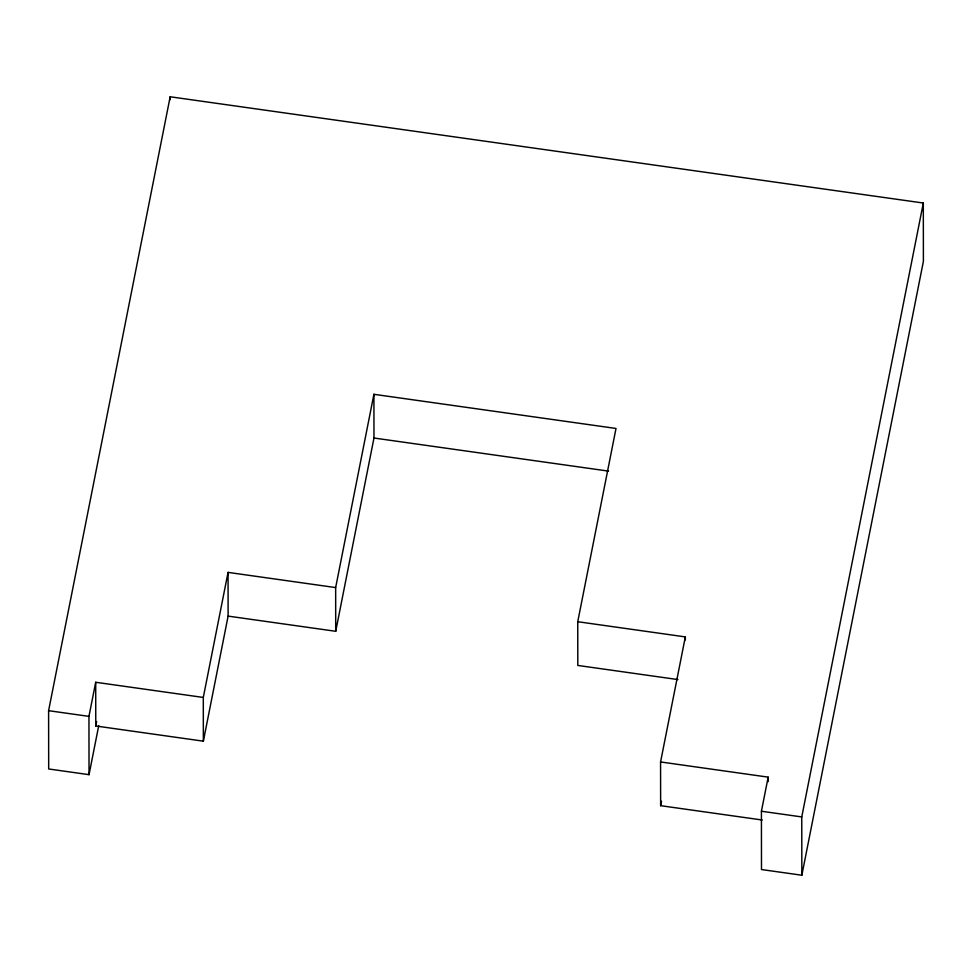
<?xml version="1.0" encoding="UTF-8"?>
<svg xmlns="http://www.w3.org/2000/svg" width="972" height="972" viewBox="0 0 972 972"><rect width="100%" height="100%" fill="white"/><g stroke="black" fill="none" stroke-linecap="round" stroke-linejoin="round"><path stroke-width="1.46" d="M98.743 725.61L89.035 774.672L48.685 768.974L48.6 710.678L170.161 96.775L923.315 203.026L923.4 261.322L801.839 875.225L761.489 869.539L761.416 811.243L768.172 777.138L660.571 761.951L685.333 636.903L577.745 621.716L616.005 428.458L373.916 394.304L335.656 587.574L335.717 631.29L228.116 616.114L228.055 572.387L335.656 587.574M89.035 774.672L88.95 716.376L95.706 682.271L203.294 697.446L203.355 741.174L95.766 725.987L95.706 682.271M95.766 725.987L96.641 721.528M203.294 697.446L228.055 572.387M203.355 741.174L228.116 616.114M335.717 631.29L373.977 438.02L373.916 394.304M762.255 820.016L660.632 805.679L661.519 801.207M801.839 875.225L801.766 816.93L923.315 203.026M373.977 438.02L608.545 471.116M677.921 679.574L577.805 665.443L577.745 621.716M48.6 710.678L88.95 716.376M761.416 811.243L801.766 816.93M768.172 777.138L768.172 781.658M685.333 636.903L685.333 639.916M660.571 761.951L660.632 805.679M170.161 96.775L170.161 99.764"/></g></svg>
